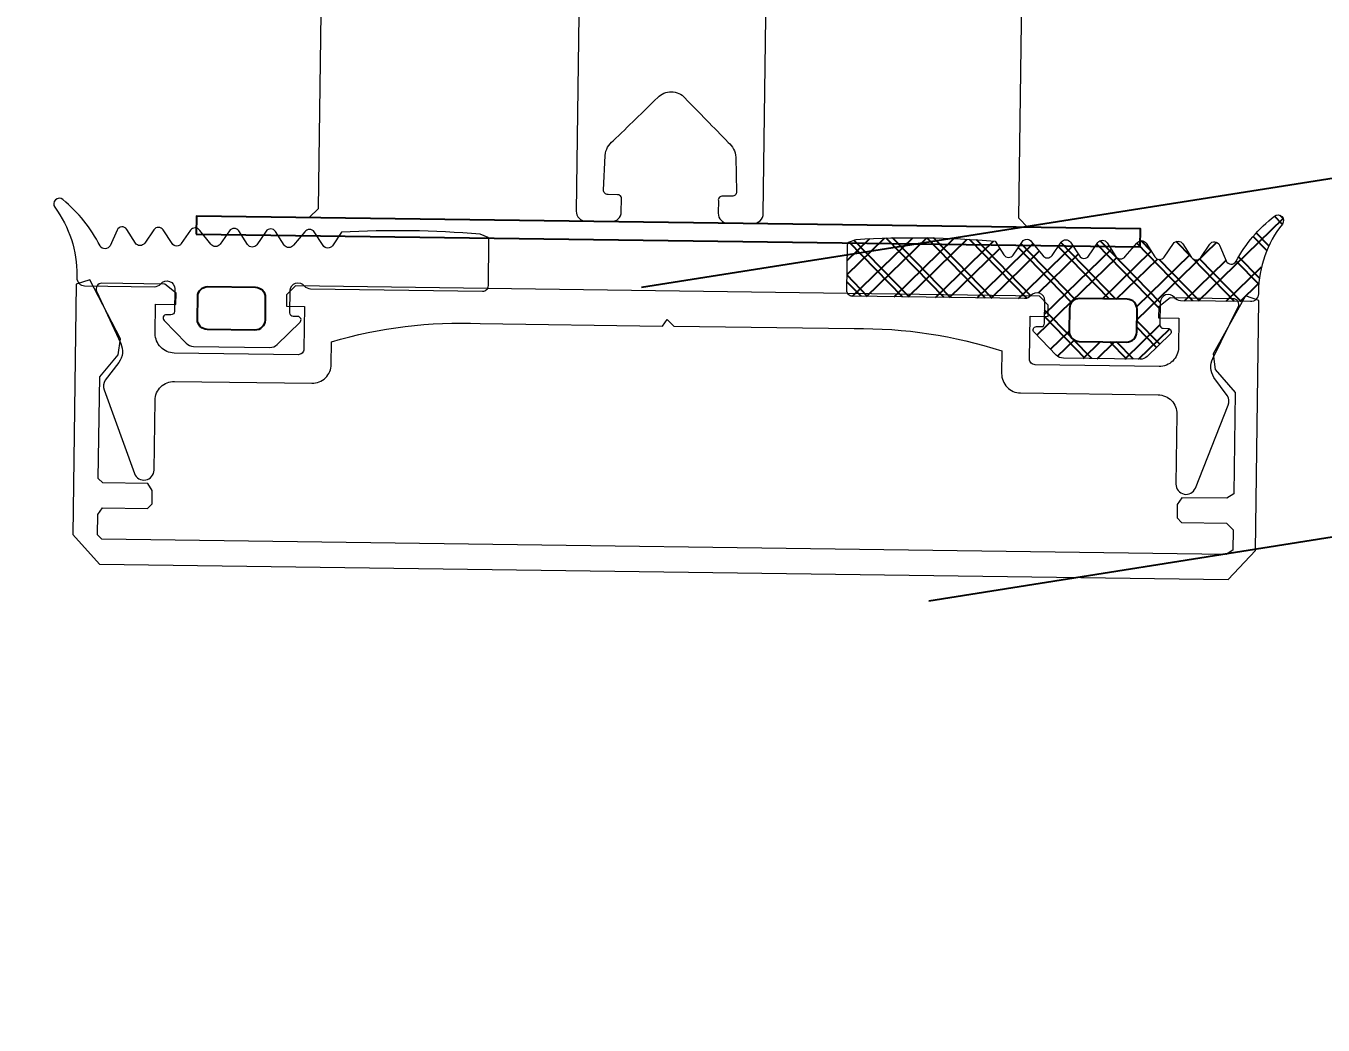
# Model space of a CAD drawing. Header units: millimetres. Extents: x -8689834 to 9419935, y 0 to 135940.
# Drawn here: x 73293.2 to 73363.4, y 105941.7 to 105995.8 of the extents above; entities that cross this region are included whole.
import ezdxf
from ezdxf import colors
from ezdxf.entities.mleader import LeaderData, LeaderLine
from ezdxf.math import Vec2, Vec3

# ---------------------------------------------------------------- set-up
doc = ezdxf.new("R2010")
doc.units = ezdxf.units.MM
doc.header["$MEASUREMENT"] = 0
doc.layers.get('0').update_dxf_attribs({"color": 250, "lineweight": 9})
doc.layers.add('АР_новое окно', color=155, linetype='Continuous')
for name, color, linetype, lineweight in [('АР_Окна', 4, 'Continuous', 0), ('АР_Отметки', 250, 'Continuous', 15), ('АР_Сущ Несущая стена', 216, 'Continuous', 30)]:
    doc.layers.add(name, color=color, linetype=linetype, lineweight=lineweight)
doc.layers.get('0').freeze()
doc.styles.add('ISOCPEUR', font='isocpeur.ttf', dxfattribs={"width": 0.7})

# ---------------------------------------------------------------- blocks, each defined once
blk = doc.blocks.new('_DotSmall')
at = {"color": 0, "linetype": 'ByBlock', "const_width": 0.5}
blk.add_lwpolyline([(-0.0625, 0, 1), (0.0625, 0, 1)], format="xyb", close=True, dxfattribs=at)
blk = doc.blocks.new('стойка витр.')
h = blk.add_hatch()
h.set_pattern_fill('ANSI37', scale=0.5, angle=-69.23283665521843)
h.set_pattern_definition([(335.7671633447816, (-69115.91679156918, 318510.7132420751), (0.6515825639889636, 1.447617495164233), []), (65.76716334478155, (-69115.91679156918, 318510.7132420751), (-1.447617495164233, 0.6515825639889636), [])])
edge = h.paths.add_edge_path()
edge.add_arc((-61.4231846681505, -46.18171078326122), 0.5487303657935584, 155.7657062155241, 200.7671633447816)
edge.add_line((-61.92355794899049, -45.95647403381008), (-61.2158101547102, -44.38418138318229))
edge.add_arc((-61.04906058835331, -44.45924160668073), 0.1828645893715156, 20.76716334478156, 155.7657062155241)
edge.add_line((-60.87807688978501, -44.39440310015198), (-60.79158864807687, -44.62247867199039))
edge.add_arc((-60.62063568932354, -44.55765182228788), 0.1828317201998032, 200.7671633447816, 290.7671633447816)
edge.add_line((-60.55580883962102, -44.72860478100483), (-59.41573388126562, -44.29627843504568))
edge.add_arc((-59.56703588945675, -43.89728440591716), 0.4267183308264255, -69.23283665521843, 72.29363907948373)
edge.add_arc((-59.30747769982554, -43.08429274379887), 0.4267017864716978, 200.7671633447816, 252.293639079486)
edge.add_line((-59.70645626049372, -43.23558888620755), (-63.00984306025202, -34.52432573194528))
edge.add_arc((-62.72490235927398, -34.41627373836673), 0.3047399585219917, 110.7671633447816, 200.7671633447816)
edge.add_line((-62.83295435277978, -34.13133303751965), (-60.55276270053582, -33.26666451912024))
edge.add_arc((-60.44481104638544, -33.55134061801073), 0.3044569814295733, 76.40287424864536, 110.7671633447816)
edge.add_line((-60.3732352333609, -33.25541671472456), (-60.07017099490622, -33.59351893464918))
edge.add_arc((-108.2133039044274, -55.86215009907028), 53.04387976268197, 16.71140087810911, 24.82292581145404)
edge.add_line((-57.40971669906867, -40.60932389061054), (-57.92081016927841, -41.32469074693654))
edge.add_arc((-57.67080742027611, -41.49902445886983), 0.304784542952794, 145.110888314415, 256.4234383751481)
edge.add_line((-57.74235391136608, -41.79529244099831), (-56.88543317024596, -41.99189640294935))
edge.add_arc((-56.95697966133594, -42.28816438507783), 0.304784542952794, -34.8891116855724, 76.4234383751481)
edge.add_line((-56.70697691233363, -42.46249809701112), (-57.17481998566655, -43.29191928954242))
edge.add_arc((-56.92481723669334, -43.46625300146843), 0.304784542952794, 145.1108883144276, 256.4234383751481)
edge.add_line((-56.99636372778332, -43.76252098359691), (-56.1394429866632, -43.95912494554796))
edge.add_arc((-56.21098947775317, -44.25539292764006), 0.3047845429175452, -34.88911168634446, 76.4234383742182)
edge.add_line((-55.96098672877997, -44.42972663955879), (-56.47208019898972, -45.14509349588479))
edge.add_arc((-56.22207744998741, -45.31942720781808), 0.304784542952794, 145.110888314415, 256.4234383752311)
edge.add_line((-56.29362394107739, -45.61569518994656), (-55.43668121195515, -45.81235713578644))
edge.add_arc((-55.50822770304512, -46.10862511790765), 0.3047845429466369, -34.88911168643649, 76.42343837776687)
edge.add_line((-55.25822495407192, -46.28295882984094), (-55.76931842428166, -46.99832568616694))
edge.add_arc((-55.51931567527936, -47.17265939811477), 0.3047845429466368, 145.1108883110316, 256.4234383751786)
edge.add_line((-55.59086216636933, -47.46892738023598), (-54.69071301640361, -47.77952769444528))
edge.add_arc((-54.76225950749358, -48.07579567657376), 0.304784542952794, -34.88911168566796, 76.42343837513553)
edge.add_line((-54.51225675849128, -48.25012938850705), (-55.0233282406989, -48.96555422872189))
edge.add_arc((-54.7733254917257, -49.13988794066245), 0.3047845429466368, 145.1108883109486, 256.4234383751578)
edge.add_line((-54.84487198281568, -49.43615592278366), (-53.98795124169555, -49.6327598847347))
edge.add_arc((-54.05949773284374, -49.92902786688501), 0.3047845429818857, -34.88911169317796, 76.42343837111807)
edge.add_line((-53.80949498384143, -50.10336157886923), (-54.32058845405118, -50.81872843519523))
edge.add_arc((-54.07058570504887, -50.99306214712851), 0.3047845429527939, 145.110888314415, 256.4234383750821)
edge.add_line((-54.14213219613885, -51.289330129257), (-53.29055360303028, -51.47184183257195))
edge.add_arc((-53.362076024001, -51.76811134383752), 0.3047803799531579, -43.67508993618791, 76.42790436632716)
edge.add_line((-53.141638296569, -51.97858292939782), (-53.80995652789716, -52.62318184232572))
edge.add_arc((-53.58948976171087, -52.83365406201483), 0.304801821276656, 136.3285933989482, 262.747126980386)
edge.add_arc((-54.63612651554286, -61.05759711530845), 7.985474883734515, 59.5860415328172, 82.74712698038475)
edge.add_arc((-50.74783774605021, -54.43386708250182), 0.3048115604497932, 253.2910110232634, 419.5860415328165)
edge.add_arc((-52.57053616183111, -60.50577614369104), 6.03477116777137, 73.29101102326332, 110.7671633447816)
edge.add_line((-54.71029190413537, -54.86308986830409), (-54.82445022999309, -54.90637969896488))
edge.add_arc((-54.97574411131791, -54.50740710097307), 0.4266954176128115, 200.7671633447816, 290.7671633447816)
edge.add_line((-55.37471671431558, -54.65870098416781), (-56.71485841512913, -51.12465313347639))
edge.add_arc((-56.31587985443184, -50.97335699107498), 0.4267017864716978, 149.2366398299847, 200.7671633447816)
edge.add_arc((-57.04912318740389, -50.53689152278093), 0.4266140358978636, -30.76336017001563, 40.01429570365114)
edge.add_arc((-57.04924751253566, -50.53686138928606), 0.4266898917694475, 40.00046259028549, 110.7671633447816)
edge.add_line((-57.20053943697712, -50.13789395169442), (-58.34061702035251, -50.57022129308461))
edge.add_arc((-58.27579017065, -50.74117425180884), 0.1828317201998032, 110.7671633447816, 200.7671633447816)
edge.add_line((-58.44674312937423, -50.80600110151136), (-58.36025488766609, -51.03407667334977))
edge.add_arc((-58.5312385862635, -51.09891517987853), 0.1828645893715156, 245.768620474039, 380.7671633447816)
edge.add_line((-58.60629032819998, -51.26566856380668), (-60.17861897521652, -50.55800074261788))
edge.add_arc((-59.95340767674497, -50.05761600615369), 0.5487303657759914, 200.7671633447816, 245.768620474038)
edge.add_line((-60.46648650063435, -50.25217996134597), (-61.93626349206897, -46.37627473846078))
edge = h.paths.add_edge_path(flags=16)
edge.add_arc((-59.3589242202288, -49.0410722918532), 0.5414973949664272, 200.7671633447816, 290.7671633447816)
edge.add_line((-60.77816753828665, -46.82561758724478), (-59.8652400081919, -49.23307164497237))
edge.add_arc((-60.27185175029445, -46.63361823412561), 0.5414973949664272, 110.7671633447816, 200.7671633447816)
edge.add_line((-59.31039323387085, -45.68990118378861), (-60.46385110344272, -46.12730244614795))
edge.add_arc((-59.11839388072258, -46.19621697176626), 0.5414973949664272, 20.76716334478156, 110.7671633447816)
edge.add_line((-57.69915056266473, -48.4116716763674), (-58.61207809275948, -46.00421761863981))
edge.add_arc((-58.20546635065693, -48.60367102949385), 0.5414973949664272, -69.23283665521843, 20.76716334478156)
edge.add_line((-59.16692486710963, -49.54738807983085), (-58.01346699753776, -49.10998681747151))
at = {"lineweight": 0, "ltscale": 100, "transparency": 33554687}
for points in [[(-69.8438361948356, -5.633594956780144), (-69.21493715024553, -5.916666730459838), (-30.90838462579995, 8.609511357899464), (-30.62531285212026, 9.238410402496811), (-31.1873041553481, 10.72042096611403)], [(-56.0608929025766, -41.98018508909445), (-55.7778211288678, -41.3512860444971), (-17.47126860445132, -26.8251079561378), (-16.84236955983215, -27.10817972981749), (-16.28037825660431, -28.59019029343472)]]:
    blk.add_lwpolyline(points, dxfattribs=at)
at = {"color": 7, "lineweight": 0, "ltscale": 100, "transparency": 33554687}
for points in [[(-74.06369480097783, 3.308391450875206, 0.5779496213016146), (-74.28822709678207, 3.786457927264564), (-75.21591578132939, 3.825837128097191, -0.615333828900983), (-75.41972296024323, 4.330405631961185, 0.1014034095220688), (-73.83454927545972, 7.11715754520992, 0.8870851218243345), (-74.38353605600423, 7.372048574252403, -0.1649969122064492), (-77.37516639285604, 4.905523520799761), (-77.48916274512885, 4.862295111939602, 0.4143043114941015), (-77.73690205768798, 4.311953389369592), (-76.39677740688785, 0.7779505007420084, 0.2286961432583318), (-76.12757003956358, 0.5227576163306367, -0.3190489133936659), (-75.8308042481076, 0.1276532846095506, -0.3190018552396916), (-76.10608007785049, -0.2827473570214352), (-77.2460725926212, -0.7150424396677408, -0.4143996870833266), (-77.48192731157178, -0.6088826129343943), (-77.5683841292921, -0.380889908366953, 0.6683385997492722), (-77.90615079682902, -0.370689789611788), (-78.61388821495348, -1.942959389103635, 0.1988829373258806), (-78.62659800215624, -2.362689632165711), (-77.15678812476108, -6.238681577618991, 0.1988829373551211), (-76.86896414318471, -6.544446800158767), (-75.29665854779887, -7.25210424636316, 0.6683385997492723), (-75.05058378231479, -7.020506375207333), (-75.13704060006421, -6.792513670639892, -0.4143996870833266), (-75.03088077326538, -6.556658951718418), (-73.89088825849467, -6.124363869072113, -0.7102015621310012), (-73.37286607688293, -6.741579856578028, 0.2286961432583318), (-73.40517316877958, -7.111109647914418), (-70.10181337440736, -15.82230158713355, 0.414362099440266), (-69.70872084749863, -15.99923473002855), (-67.42870682594366, -15.13463357074215, 0.1511707915363169), (-67.28675684856717, -15.02397433044825), (-67.28408048482379, -14.56993261339812, 0.03540799054371244), (-69.94453478069045, -7.554127657436766), (-70.80145552181057, -7.357523695485725, -0.527867958552825), (-70.9799117797229, -6.88692200143123), (-70.46881830951315, -6.171555145097955, 0.5278679585528249), (-70.64727456742548, -5.700953451043461), (-71.54744570542243, -5.39029515288712, -0.527867958552825), (-71.72590196330566, -4.91969345882535), (-71.21480849309592, -4.20432660249935, 0.5278679585528249), (-71.39326475097914, -3.733724908495788), (-72.25018549209926, -3.537120946544746, -0.527867958552825), (-72.4286417500116, -3.066519252482976), (-71.91757026780397, -2.351094412268139, 0.5278679585717272), (-72.0960265256872, -1.880492718206369), (-72.95294726680731, -1.683888756255328, -0.5278679585717273), (-73.13140352474875, -1.213287062200834), (-72.66353846338461, -0.3839238536165794, 0.5278679585528249), (-72.84199472126784, 0.08667784044519067), (-73.69893745039008, 0.2833397862850688, -0.5278679585717273), (-73.8773937083024, 0.753941480339563), (-73.36630023809266, 1.469308336665563, 0.5278679585717272), (-73.5447564960632, 1.939910030763713), (-74.40167723721243, 2.136513992714754, -0.5278679585528251), (-74.58013349509565, 2.607115686776524)], [(-53.29055360303028, -51.47184183257923, -0.5779496213016146), (-53.141638296569, -51.97858292939782), (-53.80995652789716, -52.62318184232572, 0.615333828900983), (-53.62795459362678, -53.13601908472629, -0.1014034095220688), (-50.59355139863328, -54.17098724229436, -0.8870851218243345), (-50.83548992767464, -54.72580403192842, 0.1649969122064492), (-54.71037595931557, -54.86312174275372), (-54.82437231158838, -54.90635015161388, -0.4143043114941015), (-55.37473404189222, -54.65865529014263), (-56.71485869266326, -51.12465240150777, -0.2286961432583318), (-56.6825516007957, -50.75512261017138, 0.3190489133936659), (-56.72238630641368, -50.26258777469775, 0.3190018552396916), (-57.20057019143132, -50.1379056140504), (-58.34056270623114, -50.57020069668943, 0.4143996870833266), (-58.44672253300087, -50.80605541561818), (-58.36026571528055, -51.03404812018562, -0.6683385997492722), (-58.60634048073553, -51.26564599134144), (-60.17864607612137, -50.55798854513705, -0.1988829373258806), (-60.46647005763953, -50.25222332264093), (-61.93627993503469, -46.37623137718037, -0.1988829373551211), (-61.92357014780282, -45.95650113405281), (-61.21583272970747, -44.38423153456097, -0.6683385997492723), (-60.87806606217055, -44.39443165331613), (-60.79160924445023, -44.62242435788357, 0.4143996870833266), (-60.55575452549965, -44.72858418460964), (-59.41576201069984, -44.29628910197061, 0.7102015621310012), (-59.43724861560622, -43.49078250258754, -0.2286961432583318), (-59.70645598293049, -43.23558961817616), (-63.00981577733182, -34.52439767894975, -0.414362099440266), (-62.83288180333329, -34.13130552614166), (-60.55286778177833, -33.26670436685527, -0.1511707915363169), (-60.3732352333609, -33.25541671472456), (-60.07017099493532, -33.59351893464918, -0.03540799054371244), (-57.40971669906867, -40.60932389061054), (-57.92081016927841, -41.32469074693654, 0.527867958552825), (-57.74235391136608, -41.79529244099831), (-56.88543317024596, -41.99189640294935, -0.5278679585528249), (-56.70697691233363, -42.46249809701112), (-57.17481998566655, -43.29191928953514, 0.527867958552825), (-56.99636372778332, -43.76252098359691), (-56.1394429866632, -43.95912494554796, -0.5278679585528249), (-55.96098672877997, -44.42972663955879), (-56.47208019898972, -45.14509349588479, 0.527867958552825), (-56.29362394107739, -45.61569518994656), (-55.43668121195515, -45.81235713578644, -0.5278679585717272), (-55.25822495407192, -46.28295882984094), (-55.76931842428166, -46.99832568616694, 0.5278679585717273), (-55.59086216636933, -47.46892738023598), (-54.69071301640361, -47.77952769444528, -0.5278679585528249), (-54.51225675849128, -48.25012938850705), (-55.02332824072801, -48.96555422872189, 0.5278679585717273), (-54.84487198281568, -49.43615592278366), (-53.98795124169555, -49.6327598847347, -0.5278679585717272), (-53.80949498384143, -50.10336157886923), (-54.32058845405118, -50.81872843519523, 0.5278679585528251), (-54.14213219613885, -51.289330129257)]]:
    blk.add_lwpolyline(points, format="xyb", close=True, dxfattribs=at)
at = {"lineweight": 0, "ltscale": 100, "transparency": 33554687}
blk.add_lwpolyline([(-68.58632373265573, -58.46540642052423), (-90.15068845250062, -1.598661102303595), (-90.00917455367744, -1.284153596119722), (-88.98317839115043, -0.8950869223335758), (-88.55468153662514, -0.9934413902010419), (-87.69009137133253, -3.273426419786119), (-87.37564184903749, -3.414962306625966), (-86.69163474338711, -3.155580859434849), (-86.43607351230457, -2.797891934278596), (-87.30066367759719, -0.5179069046935183), (-87.1591497787449, -0.2033993985096458), (-82.02911098225741, 1.741955958394101), (-80.54324021661887, 1.262233232868311), (-79.70200834979187, 1.450846736610401), (-77.34320693471818, 4.170836259007046), (-77.83057009245385, 4.768357554989052), (-90.48468705118285, -0.0301937209587777), (-91.4479567084054, -1.960141251613095), (-69.79711318280897, -59.05493725829001), (-67.79633972485317, -59.86096016635565), (-55.14222276612418, -55.06240889040782), (-55.17360051473952, -54.29197395897063), (-58.74284135404741, -53.81994964957266), (-59.49761640312499, -54.23655585793313), (-60.24856024209294, -55.69488708899735), (-65.37859903858043, -57.64024244590109), (-65.73629895772319, -57.38465222291416), (-66.6008891230158, -55.10466719327087), (-67.02936398953898, -55.00637070929224), (-67.71337109521846, -55.26575215648336), (-67.85490698204376, -55.58020167878567), (-66.99031681675115, -57.86018670842168), (-67.20262765098596, -58.33192996972502), (-68.22862381348386, -58.72099664351117)], close=True, dxfattribs=at)
blk.add_lwpolyline([(-73.55412178576807, -6.30930235532287), (-74.18304982228437, -6.026241575636959), (-74.75303158370662, -6.242383619959583), (-74.40718232482322, -7.154412422125461), (-76.57319999407628, -7.975785172551696, -0.414362099391309), (-76.9662925209559, -7.798852029714908), (-79.34394296052051, -1.52882071842032, -0.4143260923197838), (-78.74236241533072, -0.1922330582674476), (-77.26035185172805, 0.3697582449676702), (-76.87127418394084, -0.6562669095073943), (-76.3012924225186, -0.4401248651847709), (-76.06142006575828, 0.3027815256646136), (-77.27188147796551, 3.494853341355338, 0.5512236456822476), (-77.7769173583074, 3.597680757055059), (-79.92338595120236, 1.349376512123854, -0.2673491356416615), (-80.91622193696094, 1.059369939495809), (-82.0875922003761, 1.397509788286698, 0.2496293600316565), (-82.58705019962508, 1.269536347390385), (-86.19986947378493, -1.925987660470128, 0.8270430078467679), (-85.63532520958688, -2.84412238272489), (-82.10129332900397, -1.503986737930973, -0.4143260923197836), (-80.76472567670862, -2.105611734441482), (-78.12768279598095, -9.059679143334506, 0.4143260923033303), (-76.7911151413573, -9.661304145942267), (-75.65109363460215, -9.228998069294903, -0.08279896819570452), (-71.78454054114991, -16.33338165576424), (-68.2828855071275, -25.56749207813118), (-67.85441064060433, -25.66578856210981), (-68.06674346281216, -26.13747383952432), (-64.60831683766446, -35.257587909633, -0.08279896819570452), (-62.79196445917478, -43.13942544953898), (-63.93198596592993, -43.57173152618634, 0.4143260923033303), (-64.53356650879141, -44.90831919242919), (-61.89652362803463, -51.86238660132221, -0.4143260923197836), (-62.49810417322442, -53.19897426147509), (-66.03213605380733, -54.539109906269, 0.8270430078467679), (-65.84594417811604, -55.60071914693981), (-61.02268547978019, -55.59720897083025, 0.2496293600316565), (-60.5639567229955, -55.36182965500484), (-59.91132736596046, -54.3320132763838, -0.2673491356416615), (-58.97583718542592, -53.89078178507043), (-55.8782996214868, -54.15051325823879, 0.5512236456822476), (-55.5684323037276, -53.73866745794658), (-56.77889371593483, -50.54659564225585), (-57.45105016132584, -50.14953851031169), (-58.02103192274808, -50.36568055463431), (-57.63195425496087, -51.39170570910937), (-59.11396481856355, -51.95369701235177, -0.4143260923197838), (-60.45053247085889, -51.35207201584126), (-62.82818291042349, -45.08204070453939, -0.414362099391309), (-62.65124893639586, -44.68894855178223), (-60.48523126714281, -43.867575801356), (-60.13938200823031, -44.77960460352188), (-59.56940024680807, -44.56346255919925), (-59.28629948117305, -43.93455252060812)], format="xyb", close=True, dxfattribs=at)
at = {"color": 7, "lineweight": 0, "ltscale": 100, "transparency": 33554687}
blk.add_lwpolyline([(-72.00534459005576, 0.06645459306309931), (-72.91737339223619, -0.2793946658493951)], dxfattribs=at)
blk.add_lwpolyline([(-72.91737339223619, -0.2793946658493951), (-54.81141330953687, -48.02608389785019), (-53.89938450735644, -47.68023463893769), (-72.00534459005576, 0.06645459306309931)], close=True)
at = {"color": 7}
for points in [[(-75.33468511578394, -1.905527627641277), (-74.42175758568919, -4.312981685368868, -0.414213562373095), (-74.73607402053312, -5.011296826465696), (-75.88953189010499, -5.44869808882504, -0.414213562373095), (-76.58784703121637, -5.134381653973833), (-77.50077456128201, -2.726927596246242, -0.414213562373095), (-77.18645812643808, -2.028612455142138), (-76.03300025686622, -1.591211192782794, -0.414213562373095)], [(-57.69915056266473, -48.4116716763674), (-58.61207809275948, -46.00421761863981, 0.414213562373095), (-59.31039323387085, -45.68990118378861), (-60.46385110341362, -46.12730244614795, 0.414213562373095), (-60.77816753828665, -46.82561758724478), (-59.8652400081919, -49.23307164497237, 0.414213562373095), (-59.16692486710963, -49.54738807983085), (-58.01346699753776, -49.10998681747151, 0.414213562373095)]]:
    blk.add_lwpolyline(points, format="xyb", close=True, dxfattribs=at)
at = {"lineweight": 0, "ltscale": 100, "transparency": 33554687}
blk.add_lwpolyline([(-33.2204523376422, -7.186144611914642), (-64.21182667926769, -18.93829823563283, 0.4143255057077639), (-64.53033920991584, -19.64587643784762), (-64.05480472955969, -20.89989428329136, 0.410627156480438), (-63.35370618529851, -21.2207818566676), (-62.72021259606117, -20.98055557451153, 0.4925517741577297), (-62.57218080674647, -20.68314875576471), (-62.75156135272118, -20.21010964907327, -0.4411110715409258), (-62.61002546586678, -19.89566012677096), (-60.83807044223067, -19.28752400128724, -0.2080566110632873), (-59.94503853938659, -19.40384657128016, -1.575399656426527e-05), (-56.87977393603069, -20.78551547546522, -0.4398191101055806), (-56.36006749374792, -22.15601788895583, -1.575399656426528e-05), (-57.73845635901671, -25.2227588602982, -0.2080566110632873), (-58.32981322327396, -25.9019745689875), (-60.05946139091975, -26.62167684709857, -0.4411110715409258), (-60.37391091321479, -26.48014096025872), (-60.5532914591895, -26.00710185356729, 0.4925517741577297), (-60.86130306290579, -25.88263065828505), (-61.49479665214312, -26.12285694043385, 0.410627156480438), (-61.80683951149695, -26.82793655114801), (-61.3313050311408, -28.08195439658448, 0.4143255057077639), (-60.62370682114852, -28.40042247599195), (-29.6323624739598, -16.64818975485105, 0.5239329190821609)], format="xyb", dxfattribs=at)
blk = doc.blocks.new('A$Cec9b444d')
at = {"layer": 'АР_новое окно'}
h = blk.add_hatch(dxfattribs=at)
h.set_pattern_fill('ANSI37', color=256, scale=0.4999999999999999, angle=-0.7812922231954131)
h.set_pattern_definition([(44.21870777680459, (-323957.5317332215, 46165.87806412033), (-1.107121143989271, 1.13773416162647), []), (134.2187077768045, (-323957.5317332215, 46165.87806412033), (-1.13773416162647, -1.107121143989271), [])])
edge = h.paths.add_edge_path()
edge.add_arc((-2302.560094415202, -6608.146127243555), 0.5487303657935582, 224.2172506475472, 269.2187077768046)
edge.add_line((-2302.953369836712, -6608.528801329864), (-2304.155823437894, -6607.293035795264))
edge.add_arc((-2304.024764269686, -6607.165509525586), 0.1828645893715156, 89.21870777680459, 224.2172506475472)
edge.add_line((-2304.022270783186, -6606.982661939795), (-2303.778369943323, -6606.985988007491))
edge.add_arc((-2303.775876905139, -6606.803173294431), 0.1828317201998032, 269.2187077768046, 359.2187077768046)
edge.add_line((-2303.593062192142, -6606.805666332632), (-2303.57643627092, -6605.586486051119))
edge.add_arc((-2304.00311492846, -6605.580667448392), 0.4267183308264254, -0.7812922231954131, 140.7451835115067)
edge.add_arc((-2304.663951795964, -6605.040648438476), 0.4267017864716977, 269.2187077768046, 320.745183511509)
edge.add_line((-2304.669770173058, -6605.467310554308), (-2313.985473659844, -6605.340272613624))
edge.add_arc((-2313.98131831759, -6605.035560996655), 0.3047399585219916, 179.2187077768045, 269.2187077768046)
edge.add_line((-2314.286029934433, -6605.031405654381), (-2314.252777483416, -6602.593000459949))
edge.add_arc((-2313.948348828192, -6602.597151943476), 0.3044569814295732, 144.8544186806683, 179.2187077768045)
edge.add_line((-2314.197300871236, -6602.421889472353), (-2313.771517689083, -6602.264188091353))
edge.add_arc((-2310.741694677546, -6655.221466654324), 53.04387976268196, 85.16294531013213, 93.27447024347705)
edge.add_line((-2306.268913585378, -6602.366500855645), (-2305.791264140287, -6603.10461824606))
edge.add_arc((-2305.537292086035, -6602.936119541862), 0.3047845429527939, 213.562432746438, 324.8749828071712)
edge.add_line((-2305.288009243191, -6603.111481116453), (-2304.790409797156, -6602.386663162953))
edge.add_arc((-2304.541126954199, -6602.562024737569), 0.3047845429527939, 33.56243274645063, 144.8749828071711)
edge.add_line((-2304.28715490006, -6602.393526033347), (-2303.687537336411, -6603.133306698942))
edge.add_arc((-2303.433565282164, -6602.964807994774), 0.3047845429527939, 213.5624327464506, 324.8749828071712)
edge.add_line((-2303.184282439207, -6603.140169569388), (-2302.686682993171, -6602.415351615889))
edge.add_arc((-2302.437400150329, -6602.590713190479), 0.3047845429175451, 33.56243274567856, 144.8749828062412)
edge.add_line((-2302.183428096195, -6602.422214486286), (-2301.705778651105, -6603.1603318767))
edge.add_arc((-2301.451806596848, -6602.991833172489), 0.3047845429527939, 213.562432746438, 324.8749828072541)
edge.add_line((-2301.202523754008, -6603.167194747096), (-2300.704862300822, -6602.442377639175))
edge.add_arc((-2300.455579457866, -6602.617739213787), 0.3047845429466368, 33.56243274558654, 144.8749828097899)
edge.add_line((-2300.201607403733, -6602.449240509595), (-2299.723957958643, -6603.187357900009))
edge.add_arc((-2299.469985904386, -6603.018859195799), 0.3047845429466367, 213.5624327430545, 324.8749828072017)
edge.add_line((-2299.220703061543, -6603.19422077039), (-2298.601197504106, -6602.47106524652))
edge.add_arc((-2298.351914661152, -6602.646426821148), 0.3047845429527939, 33.56243274635507, 144.8749828071585)
edge.add_line((-2298.097942607013, -6602.477928116927), (-2297.620231154772, -6603.21604635292))
edge.add_arc((-2297.366259100521, -6603.047547648738), 0.3047845429466367, 213.5624327429715, 324.8749828071809)
edge.add_line((-2297.116976257678, -6603.222909223327), (-2296.619376811643, -6602.498091269827))
edge.add_arc((-2296.370093968701, -6602.673452844515), 0.3047845429818856, 33.56243273884507, 144.8749828031411)
edge.add_line((-2296.116121914448, -6602.504954140319), (-2295.638472469357, -6603.243071530733))
edge.add_arc((-2295.384500415218, -6603.07457282651), 0.3047845429527938, 213.562432746438, 324.8749828071052)
edge.add_line((-2295.13521757226, -6603.249934401125), (-2294.65268754528, -6602.524909301488))
edge.add_arc((-2294.40339443937, -6602.70024904994), 0.3047803799531578, 24.77645449583511, 144.8794487983501)
edge.add_line((-2294.126669162188, -6602.572521993399), (-2293.772588258052, -6603.430883065573))
edge.add_arc((-2293.495851725516, -6603.303129232768), 0.3048018212766559, 204.7801378309712, 331.1986714124092)
edge.add_arc((-2286.231119482589, -6607.297168951878), 7.985474883734513, 128.0375859648402, 151.1986714124077)
edge.add_arc((-2290.963777375732, -6601.247826973669), 0.3048115604497931, 321.7425554552865, 488.0375859648395)
edge.add_arc((-2285.985705722934, -6605.173271124627), 6.034771167771368, 141.7425554552863, 179.2187077768045)
edge.add_line((-2292.019915834613, -6605.090982800652), (-2292.021580626345, -6605.21306212432))
edge.add_arc((-2292.44823636564, -6605.207243834145), 0.4266954176128114, 269.2187077768046, 359.2187077768046)
edge.add_line((-2292.454054655991, -6605.633899578889), (-2296.233316205293, -6605.582361914022))
edge.add_arc((-2296.227497828192, -6605.155699798161), 0.4267017864716977, 217.6881842620077, 269.2187077768046)
edge.add_arc((-2296.902768985143, -6605.677386250821), 0.4266140358978635, 37.6881842620074, 108.4658401356742)
edge.add_arc((-2296.902842675677, -6605.677490818861), 0.4266898917694474, 108.4520070223085, 179.2187077768045)
edge.add_line((-2297.329492896578, -6605.67167260391), (-2297.34611885612, -6606.890855692568))
edge.add_arc((-2297.163304143124, -6606.89334873077), 0.1828317201998032, 179.2187077768045, 269.2187077768046)
edge.add_line((-2297.165797181302, -6607.076163443801), (-2296.92189634144, -6607.079489511498))
edge.add_arc((-2296.924389827831, -6607.262337097341), 0.1828645893715156, 314.2201649060621, 449.2187077768046)
edge.add_line((-2296.796856892319, -6607.393389778926), (-2298.032561264357, -6608.595906233787))
edge.add_arc((-2298.415255353425, -6608.202650276935), 0.5487303657759912, 269.2187077768046, 314.220164906061)
edge.add_line((-2298.422737675671, -6608.751329625018), (-2302.567576737457, -6608.694806591682))
edge = h.paths.add_edge_path(flags=16)
edge.add_arc((-2299.142403449471, -6607.276352619779), 0.541497394966427, 269.2187077768046, 359.2187077768046)
edge.add_line((-2301.724284983331, -6607.782691329515), (-2299.149787144976, -6607.817799671468))
edge.add_arc((-2301.716901287818, -6607.241244277782), 0.541497394966427, 179.2187077768045, 269.2187077768046)
edge.add_line((-2302.241527252804, -6606.000368801906), (-2302.258348339503, -6607.233860582263))
edge.add_arc((-2301.700080201118, -6606.007752497426), 0.541497394966427, 89.21870777680459, 179.2187077768045)
edge.add_line((-2299.118198667259, -6605.501413787691), (-2301.692696505614, -6605.466305445738))
edge.add_arc((-2299.125582362773, -6606.042860839421), 0.541497394966427, -0.7812922231954131, 89.21870777680459)
edge.add_line((-2298.600956397793, -6607.283736315325), (-2298.584135311094, -6606.050244534968))
at = {"layer": 'АР_новое окно', "ltscale": 100}
for p, q in [((-328.8995180718119, -6289.171256207514), (-2325.387746698151, -6604.874745374859)), ((-330.5618347984162, -6308.463440852168), (-2309.855994033881, -6621.829355485085))]:
    blk.add_line(p, q, dxfattribs=at)
at = {"layer": 'АР_новое окно', "lineweight": 0, "ltscale": 100, "transparency": 33554687}
for points in [[(-2343.366996116437, -6601.085401872909), (-2342.872721952479, -6600.604427145783), (-2342.314090504769, -6559.639933409521), (-2342.795065231823, -6559.145659245505), (-2344.379906687122, -6559.12404681492)], [(-2304.498458863985, -6601.615450831279), (-2304.97943359115, -6601.121176667225), (-2304.420802143445, -6560.156682930992), (-2303.926527979368, -6559.675708203861), (-2302.341686524066, -6559.697320634432)], [(-2349.462549714836, -6601.002277009855), (-2349.475849997324, -6601.977587908177)]]:
    blk.add_lwpolyline(points, dxfattribs=at)
blk.add_lwpolyline([(-2328.471630495179, -6567.591958654999), (-2328.923625438255, -6600.733686113746, 0.4143255057077639), (-2328.382487617001, -6601.289821891049), (-2327.041458399097, -6601.308109462188, 0.410627156480438), (-2326.485493477538, -6600.773870742551), (-2326.476255124926, -6600.09642152151, 0.4925517741577297), (-2326.698505079015, -6599.849502133105), (-2327.204366511281, -6599.842603717445, -0.4411110715409258), (-2327.444853874747, -6599.595466635426), (-2327.359667970673, -6597.723997288997, -0.2080566110632873), (-2326.923475637057, -6596.936105692479, -1.575399656426527e-05), (-2324.512540550477, -6594.592551114974, -0.4398191101055806), (-2323.046944357836, -6594.612537401846, -1.575399656426528e-05), (-2320.700811880962, -6597.0209639525, -0.2080566110632873), (-2320.286266659591, -6597.820457028985), (-2320.252145273937, -6599.693553365015, -0.4411110715409258), (-2320.499282355973, -6599.934040728564), (-2321.005143788239, -6599.927142312903, 0.4925517741577297), (-2321.234044306363, -6600.167909377241), (-2321.243282658973, -6600.845358598282, 0.410627156480438), (-2320.702092563531, -6601.39455918464), (-2319.361063345625, -6601.412846755765, 0.4143255057077639), (-2318.804961564051, -6600.871673998712), (-2318.353051206573, -6567.729945386483, 0.5239329190821609)], format="xyb", dxfattribs=at)
for points in [[(-2353.233906039833, -6601.726039160279, 0.5779496213016146), (-2353.761027159274, -6601.759290223576), (-2354.138382923573, -6602.60767671807, -0.615333828900983), (-2354.682541685778, -6602.611917323695, 0.1014034095220688), (-2356.692304726808, -6600.11399531609, 0.8870851218243345), (-2357.131016962737, -6600.530993512673, -0.1649969122064492), (-2355.935673848016, -6604.2194556244), (-2355.937336277571, -6604.341361735803, 0.4143043114941015), (-2355.516451100182, -6604.773919762046), (-2351.737237632662, -6604.825456771227, 0.2286961432583318), (-2351.401004248289, -6604.66879431204, -0.3190489133936659), (-2350.92451633063, -6604.537887351718, -0.3190018552396916), (-2350.643905202895, -6604.944658619197), (-2350.660529921867, -6606.163750736672, -0.4143996870833266), (-2350.845896547899, -6606.344129702216), (-2351.089708770596, -6606.340804843008, 0.6683385997492722), (-2351.223253605119, -6606.65121769923), (-2350.020817632901, -6607.886965116493, 0.1988829373258806), (-2349.635091629211, -6608.052948446111), (-2345.490159827478, -6608.109472744153, 0.1988829373551211), (-2345.100051084993, -6607.954069447283), (-2343.864364829341, -6606.751570622311, 0.6683385997492723), (-2343.98939539747, -6606.437631581846), (-2344.233207620287, -6606.434306722643, -0.4143996870833266), (-2344.413586585827, -6606.248940096524), (-2344.396961866852, -6605.029847979035, -0.7102015621310012), (-2343.632621473008, -6604.77472777563, 0.2286961432583318), (-2343.300785129093, -6604.940500679631), (-2333.985157798634, -6605.067537581803, 0.414362099440266), (-2333.676212842506, -6604.76690477287), (-2333.642962981812, -6602.32868953425, 0.1511707915363169), (-2333.693751429666, -6602.156017020195), (-2334.115075940768, -6601.986763659567, 0.03540799054371244), (-2341.617680044593, -6601.88445089528), (-2342.115279490628, -6602.60926884878, -0.527867958552825), (-2342.618534387724, -6602.602405978385), (-2343.096183832815, -6601.864288587972, 0.5278679585528249), (-2343.599438729911, -6601.857425717578), (-2344.219006294502, -6602.580580395882, -0.527867958552825), (-2344.722261191591, -6602.573717525461), (-2345.199910636686, -6601.83560013506, 0.5278679585528249), (-2345.703165533776, -6601.828737264639), (-2346.200764979811, -6602.553555218137, -0.527867958552825), (-2346.704019876908, -6602.546692347744), (-2347.181731329149, -6601.808574111751, 0.5278679585717272), (-2347.684986226238, -6601.80171124133), (-2348.182585672273, -6602.52652919483, -0.5278679585717273), (-2348.685840569375, -6602.519666324463), (-2349.285396125872, -6601.779886504434, 0.5278679585528249), (-2349.788651022962, -6601.773023634011), (-2350.286312476144, -6602.497840741918, -0.5278679585717273), (-2350.789567373241, -6602.490977871525), (-2351.267216818334, -6601.752860481124, 0.5278679585717272), (-2351.770471715439, -6601.745997610774), (-2352.268071161594, -6602.470815564278, -0.5278679585528251), (-2352.771326058571, -6602.46395269388)], [(-2294.652687545167, -6602.524909301512, -0.5779496213016146), (-2294.126669162188, -6602.572521993399), (-2293.772588258052, -6603.430883065573, 0.615333828900983), (-2293.228747485712, -6603.449960684865, -0.1014034095220688), (-2291.151616311807, -6601.007771518677, -0.8870851218243345), (-2290.724438284035, -6601.436577832163, 0.1649969122064492), (-2292.019917060342, -6605.091072688095), (-2292.021579490011, -6605.212978799475, -0.4143043114941015), (-2292.454103520555, -6605.63389891252), (-2296.233316988069, -6605.58236190331, -0.2286961432583318), (-2296.565153331989, -6605.416588999336, 0.3190489133936659), (-2297.037894376732, -6605.272737435004, 0.3190018552396916), (-2297.329493345079, -6605.671705492287), (-2297.34611806406, -6606.890797609805, 0.4143996870833266), (-2297.165739098511, -6607.076164235882), (-2296.921926875704, -6607.079489095127, -0.6683385997492722), (-2296.796896307568, -6607.393428135565), (-2298.03258256322, -6608.595926960536, -0.1988829373258806), (-2298.422691305692, -6608.751330257349), (-2302.567623107315, -6608.694805959345, -0.1988829373551211), (-2302.953349111106, -6608.528822629647), (-2304.155785083331, -6607.293075212411, -0.6683385997492723), (-2304.022240248922, -6606.982662356167), (-2303.778428026114, -6606.985987215411, 0.4143996870833266), (-2303.593061400082, -6606.805608249867), (-2303.576436681102, -6605.586516132352, 0.7102015621310012), (-2304.333536006017, -6605.310648105779, -0.2286961432583318), (-2304.66976939039, -6605.467310564967), (-2313.985396720741, -6605.340273662849, -0.414362099440266), (-2314.286028876412, -6605.031328071027), (-2314.252779015829, -6602.59311283237, -0.1511707915363169), (-2314.197300871236, -6602.421889472353), (-2313.771517689202, -6602.264188091358, -0.03540799054371244), (-2306.268913585378, -6602.366500855645), (-2305.791264140288, -6603.10461824606, 0.527867958552825), (-2305.288009243191, -6603.111481116453), (-2304.790409797157, -6602.386663162953, -0.5278679585528249), (-2304.28715490006, -6602.393526033347), (-2303.687537336297, -6603.133306698965, 0.527867958552825), (-2303.184282439207, -6603.140169569388), (-2302.686682993172, -6602.415351615889, -0.5278679585528249), (-2302.183428096195, -6602.422214486286), (-2301.705778651101, -6603.160331876686, 0.527867958552825), (-2301.202523754008, -6603.167194747096), (-2300.704862300709, -6602.442377639197, -0.5278679585717272), (-2300.201607403733, -6602.449240509595), (-2299.723957958639, -6603.187357899996, 0.5278679585717273), (-2299.220703061543, -6603.19422077039), (-2298.601197504105, -6602.471065246519, -0.5278679585528249), (-2298.097942607013, -6602.477928116927), (-2297.620231154775, -6603.216046352934, 0.5278679585717273), (-2297.116976257678, -6603.222909223327), (-2296.619376811644, -6602.498091269828, -0.5278679585717272), (-2296.116121914448, -6602.504954140319), (-2295.638472469357, -6603.243071530732, 0.5278679585528251), (-2295.13521757226, -6603.249934401125)], [(-2344.101258963936, -6604.784544709504), (-2344.595533550736, -6605.265550440179), (-2344.603845698856, -6605.875080997122), (-2343.628534800587, -6605.888381279645), (-2343.660122231608, -6608.204690406871, -0.414362099391309), (-2343.969067187733, -6608.50532321579), (-2350.674151343047, -6608.413886204695, -0.4143260923197838), (-2351.696367968469, -6607.363439206253), (-2351.674755537858, -6605.778597750973), (-2350.577538528177, -6605.793560463082), (-2350.569226380054, -6605.184029906125), (-2351.172106795781, -6604.688062308905), (-2354.585663936346, -6604.641511742952, 0.5512236456822476), (-2354.866798061769, -6605.073482021288), (-2353.564005978752, -6607.895703165434, -0.2673491356416615), (-2353.658925455901, -6608.925663067395), (-2354.403661983858, -6609.890968384469, 0.2496293600316565), (-2354.468077863483, -6610.402521010338), (-2352.822842729268, -6614.936508013604, 0.8270430078467679), (-2351.761528628282, -6614.748641110097), (-2351.709991196205, -6610.969396638996, -0.4143260923197836), (-2350.659510202005, -6609.947214949525), (-2343.222927371112, -6610.048627383904, 0.4143260923033303), (-2342.172446370275, -6609.026445694547), (-2342.155821228558, -6607.807322573428, -0.08279896819570452), (-2334.127843930622, -6606.820367927832), (-2324.253014857554, -6606.955030645645), (-2324.004214923114, -6606.592606167114), (-2323.643484300641, -6606.963342793699), (-2313.890561338984, -6607.096343081925, -0.08279896819570452), (-2305.892482492353, -6608.301844525718), (-2305.909107634066, -6609.520967646822, 0.4143260923033303), (-2304.886891002117, -6610.57141464534), (-2297.450308171336, -6610.67282707968, -0.4143260923197836), (-2296.428091545914, -6611.723274078126), (-2296.479628977991, -6615.502518549229, 0.8270430078467679), (-2295.423832458919, -6615.719256420313), (-2293.655572459721, -6611.231819137434, 0.2496293600316565), (-2293.706014926878, -6610.718700192041), (-2294.424151735557, -6609.733445719628, -0.2673491356416615), (-2294.490950080266, -6608.701280477059), (-2293.11168369818, -6605.915634475591, 0.5512236456822476), (-2293.380933941517, -6605.476158623836), (-2296.794491082082, -6605.429608057885), (-2297.410671780292, -6605.908951358958), (-2297.418983928414, -6606.518481915916), (-2296.321766918616, -6606.533444628034), (-2296.343379349227, -6608.118286083313, -0.4143260923197838), (-2297.393860343538, -6609.140467772744), (-2304.098944498855, -6609.049030761666, -0.414362099391309), (-2304.399576654518, -6608.740085169817), (-2304.367989223496, -6606.423776042591), (-2303.392678325107, -6606.437076325107), (-2303.384366177098, -6605.827545768127), (-2303.865340481417, -6605.333240600507)]]:
    blk.add_lwpolyline(points, format="xyb", close=True, dxfattribs=at)
at = {"layer": 'АР_новое окно'}
blk.add_lwpolyline([(-2349.475849997324, -6601.977587908177), (-2298.416205548188, -6602.67388659263), (-2298.402905265587, -6601.698575694333), (-2349.462549714836, -6601.002277009855)], close=True, dxfattribs=at)
at = {"layer": 'АР_новое окно', "lineweight": 0, "ltscale": 100, "transparency": 33554687}
blk.add_lwpolyline([(-2293.76587437705, -6619.320268538754), (-2354.578379780696, -6618.490970411668), (-2354.818929151434, -6618.24383248409), (-2354.803966862123, -6617.146646477952), (-2354.555104920532, -6616.784222845), (-2352.116920685507, -6616.817472282856), (-2351.869783603471, -6616.576984919305), (-2351.859808603061, -6615.845517247357), (-2352.098633114124, -6615.476443050374), (-2354.536817349149, -6615.443193612517), (-2354.777366719882, -6615.19605568491), (-2354.702554427747, -6609.710063647073), (-2353.710618387647, -6608.504240808501), (-2353.577074846155, -6607.652529454762), (-2355.240597551761, -6604.459571684021), (-2355.975359079415, -6604.693409329097), (-2356.159896376775, -6618.225545758329), (-2354.718635470637, -6619.830336368969), (-2293.662255837025, -6620.662960200838), (-2292.17770806252, -6619.09806874653), (-2291.99317076516, -6605.565932317297), (-2292.721282574253, -6605.312145516846), (-2294.471255002068, -6608.458553567241), (-2294.360986320746, -6609.313589780198), (-2293.280394452776, -6610.547675613396), (-2293.355206744911, -6616.033667651232), (-2293.724311945498, -6616.272491739576), (-2296.162496180521, -6616.239242301705), (-2296.411296114962, -6616.601666780238), (-2296.421271115493, -6617.333134452188), (-2296.180783751904, -6617.580271534189), (-2293.742599516767, -6617.613520972081), (-2293.381806887151, -6617.984258444275), (-2293.396769176457, -6619.081444450384)], close=True, dxfattribs=at)
at = {"layer": 'АР_новое окно'}
for points in [[(-2348.851221375712, -6604.82320620012), (-2346.276723537361, -6604.858314542086, -0.414213562373095), (-2345.742660181303, -6605.407145289311), (-2345.759481267888, -6606.640637069693, -0.414213562373095), (-2346.308312015191, -6607.17470042584), (-2348.88280985354, -6607.139592083858, -0.414213562373095), (-2349.416873209708, -6606.590761336593), (-2349.40005212301, -6605.357269556236, -0.414213562373095)], [(-2299.118198667259, -6605.501413787691), (-2301.692696505615, -6605.466305445737, 0.414213562373095), (-2302.241527252804, -6606.000368801906), (-2302.258348339496, -6607.233860582237, 0.414213562373095), (-2301.724284983331, -6607.782691329515), (-2299.149787144976, -6607.817799671466, 0.414213562373095), (-2298.600956397793, -6607.283736315325), (-2298.584135311093, -6606.050244534968, 0.414213562373095)]]:
    blk.add_lwpolyline(points, format="xyb", close=True, dxfattribs=at)
at = {"layer": 'АР_новое окно', "rotation": 68.45154443202303}
blk.add_blockref('стойка витр.', (-2322.954043815288, -6534.053989647749), dxfattribs=at)

msp = doc.modelspace()

# ---------------------------------------------------------------- linework, layer by layer
at = {"layer": 'АР_Сущ Несущая стена', "lineweight": 18, "ltscale": 100}
msp.add_arc((72772.99728481147, 115471.1195132254), 9768.631074010533, 273.0438524992524, 356.3447467981937, dxfattribs=at)

# ---------------------------------------------------------------- block references
at = {"layer": 'АР_Окна', "ltscale": 100}
msp.add_blockref('A$Cec9b444d', (75651.90616839979, 112586.4970597865), dxfattribs=at)

# ---------------------------------------------------------------- leaders
at = {"layer": 'АР_Отметки'}
ml = msp.add_multileader_mtext('Standard', dxfattribs=at)
ml.set_content('Л.4', color=256, style='ISOCPEUR')
ml.set_leader_properties(color=256, linetype='Continuous', lineweight=-1)
ml.set_arrow_properties(name='DOTSMALL')
ml.build(insert=Vec2(0, 0))
ml.multileader.update_dxf_attribs({"has_text_frame": 1, "text_left_attachment_type": 4, "text_right_attachment_type": 4, "dogleg_length": 100, "arrow_head_size": 180})
ctx = ml.context
ctx.base_point, ctx.char_height, ctx.arrow_head_size, ctx.landing_gap_size, ctx.plane_origin = Vec3(82551.88361877995, 129862.5586691831), 250, 180, 50, Vec3(110672.3311237746, 117704.8992180973)
ctx.left_attachment, ctx.right_attachment = 4, 4
notes = []
notes.append((ctx, [(0, (0, 0, 0), (0, 0), (1, 0), 1, [])]))
ctx.mtext.insert, ctx.mtext.width, ctx.mtext.line_spacing_style, ctx.mtext.flow_direction = Vec3(82601.88361877995, 130195.8920025164), 852.6970314602484, 2, 5
ml = msp.add_multileader_mtext('Standard', dxfattribs=at)
ml.set_content('Л.4', color=256, style='ISOCPEUR')
ml.set_leader_properties(color=256, linetype='Continuous', lineweight=-1)
ml.set_arrow_properties(name='DOTSMALL')
ml.build(insert=Vec2(0, 0))
ml.multileader.update_dxf_attribs({"has_text_frame": 1, "text_left_attachment_type": 4, "text_right_attachment_type": 4, "dogleg_length": 100, "arrow_head_size": 180})
ctx = ml.context
ctx.base_point, ctx.char_height, ctx.arrow_head_size, ctx.landing_gap_size, ctx.plane_origin = Vec3(492034.935902789, 129862.5586691835), 250, 180, 50, Vec3(520155.3834077836, 117704.8992180977)
ctx.left_attachment, ctx.right_attachment = 4, 4
notes.append((ctx, [(0, (0, 0, 0), (0, 0), (1, 0), 1, [])]))
ctx.mtext.insert, ctx.mtext.width, ctx.mtext.line_spacing_style, ctx.mtext.flow_direction = Vec3(492084.935902789, 130195.8920025169), 852.6970314602484, 2, 5
ml = msp.add_multileader_mtext('Standard', dxfattribs=at)
ml.set_content('Л.4', color=256, style='ISOCPEUR')
ml.set_leader_properties(color=256, linetype='Continuous', lineweight=-1)
ml.set_arrow_properties(name='DOTSMALL')
ml.build(insert=Vec2(0, 0))
ml.multileader.update_dxf_attribs({"has_text_frame": 1, "text_left_attachment_type": 4, "text_right_attachment_type": 4, "dogleg_length": 100, "arrow_head_size": 180})
ctx = ml.context
ctx.base_point, ctx.char_height, ctx.arrow_head_size, ctx.landing_gap_size, ctx.plane_origin = Vec3(354034.0396342472, 129862.5586691835), 250, 180, 50, Vec3(382154.4871392418, 117704.8992180977)
ctx.left_attachment, ctx.right_attachment = 4, 4
notes.append((ctx, [(0, (0, 0, 0), (0, 0), (1, 0), 1, [])]))
ctx.mtext.insert, ctx.mtext.width, ctx.mtext.line_spacing_style, ctx.mtext.flow_direction = Vec3(354084.0396342472, 130195.8920025168), 852.6970314602484, 2, 5
ml = msp.add_multileader_mtext('Standard', dxfattribs=at)
ml.set_content('Л.4', color=256, style='ISOCPEUR')
ml.set_leader_properties(color=256, linetype='Continuous', lineweight=-1)
ml.set_arrow_properties(name='DOTSMALL')
ml.build(insert=Vec2(0, 0))
ml.multileader.update_dxf_attribs({"has_text_frame": 1, "text_left_attachment_type": 4, "text_right_attachment_type": 4, "dogleg_length": 100, "arrow_head_size": 180})
ctx = ml.context
ctx.base_point, ctx.char_height, ctx.arrow_head_size, ctx.landing_gap_size, ctx.plane_origin = Vec3(219490.0396342472, 129862.5586691835), 250, 180, 50, Vec3(247610.4871392418, 117704.8992180977)
ctx.left_attachment, ctx.right_attachment = 4, 4
notes.append((ctx, [(0, (0, 0, 0), (0, 0), (1, 0), 1, [])]))
ctx.mtext.insert, ctx.mtext.width, ctx.mtext.line_spacing_style, ctx.mtext.flow_direction = Vec3(219540.0396342472, 130195.8920025168), 852.6970314602484, 2, 5
ml = msp.add_multileader_mtext('Standard', dxfattribs=at)
ml.set_content('+8,260', color=256, style='ISOCPEUR')
ml.set_leader_properties(color=256, linetype='Continuous', lineweight=-1)
ml.set_arrow_properties(name='DOTSMALL')
ml.build(insert=Vec2(0, 0))
ml.multileader.update_dxf_attribs({"has_text_frame": 1, "text_left_attachment_type": 4, "text_right_attachment_type": 4, "dogleg_length": 100, "arrow_head_size": 180})
ctx = ml.context
ctx.base_point, ctx.char_height, ctx.arrow_head_size, ctx.landing_gap_size, ctx.plane_origin = Vec3(82613.4583334605, 129062.3890569007), 250, 180, 50, Vec3(91980.10221023814, 128243.6210549466)
ctx.left_attachment, ctx.right_attachment = 4, 4
notes.append((ctx, [(0, (0, 0, 0), (0, 0), (1, 0), 1, [])]))
ctx.mtext.insert, ctx.mtext.width, ctx.mtext.line_spacing_style, ctx.mtext.flow_direction = Vec3(82663.4583334605, 129395.722390234), 852.6970314602484, 2, 5
ml = msp.add_multileader_mtext('Standard', dxfattribs=at)
ml.set_content('+6,175', color=256, style='ISOCPEUR')
ml.set_leader_properties(color=256, linetype='Continuous', lineweight=-1)
ml.set_arrow_properties(name='DOTSMALL')
ml.build(insert=Vec2(0, 0))
ml.multileader.update_dxf_attribs({"has_text_frame": 1, "text_left_attachment_type": 4, "text_right_attachment_type": 4, "dogleg_length": 100, "arrow_head_size": 180})
ctx = ml.context
ctx.base_point, ctx.char_height, ctx.arrow_head_size, ctx.landing_gap_size, ctx.plane_origin = Vec3(87854.85682144237, 128796.4460044859), 250, 180, 50, Vec3(97221.50069822001, 127977.6780025318)
ctx.left_attachment, ctx.right_attachment = 4, 4
notes.append((ctx, [(0, (0, 0, 0), (0, 0), (1, 0), 1, [])]))
ctx.mtext.insert, ctx.mtext.width, ctx.mtext.line_spacing_style, ctx.mtext.flow_direction = Vec3(87904.85682144237, 129129.7793378192), 852.6970314602484, 2, 5
ml = msp.add_multileader_mtext('Standard', dxfattribs=at)
ml.set_content('+6,175', color=256, style='ISOCPEUR')
ml.set_leader_properties(color=256, linetype='Continuous', lineweight=-1)
ml.set_arrow_properties(name='DOTSMALL')
ml.build(insert=Vec2(0, 0))
ml.multileader.update_dxf_attribs({"has_text_frame": 1, "text_left_attachment_type": 4, "text_right_attachment_type": 4, "dogleg_length": 100, "arrow_head_size": 180})
ctx = ml.context
ctx.base_point, ctx.char_height, ctx.arrow_head_size, ctx.landing_gap_size, ctx.plane_origin = Vec3(114073.0579712804, 126512.8812880571), 250, 180, 50, Vec3(123439.7018480581, 125694.113286103)
ctx.left_attachment, ctx.right_attachment = 4, 4
notes.append((ctx, [(0, (0, 0, 0), (0, 0), (1, 0), 1, [])]))
ctx.mtext.insert, ctx.mtext.width, ctx.mtext.line_spacing_style, ctx.mtext.flow_direction = Vec3(114123.0579712804, 126846.2146213905), 852.6970314602484, 2, 5
ml = msp.add_multileader_mtext('Standard', dxfattribs=at)
ml.set_content('Л.5', color=256, style='ISOCPEUR')
ml.set_leader_properties(color=256, linetype='Continuous', lineweight=-1)
ml.set_arrow_properties(name='DOTSMALL')
ml.build(insert=Vec2(0, 0))
ml.multileader.update_dxf_attribs({"has_text_frame": 1, "text_left_attachment_type": 4, "text_right_attachment_type": 4, "dogleg_length": 100, "arrow_head_size": 180})
ctx = ml.context
ctx.base_point, ctx.char_height, ctx.arrow_head_size, ctx.landing_gap_size, ctx.plane_origin = Vec3(112375.7815591844, 126435.237933181), 250, 180, 50, Vec3(138158.6476285871, 112714.6362037459)
ctx.left_attachment, ctx.right_attachment = 4, 4
notes.append((ctx, [(0, (0, 0, 0), (0, 0), (1, 0), 1, [])]))
ctx.mtext.insert, ctx.mtext.width, ctx.mtext.line_spacing_style, ctx.mtext.flow_direction = Vec3(112425.7815591844, 126768.5712665144), 852.6970314602484, 2, 5
ml = msp.add_multileader_mtext('Standard', dxfattribs=at)
ml.set_content('+8,260', color=256, style='ISOCPEUR')
ml.set_leader_properties(color=256, linetype='Continuous', lineweight=-1)
ml.set_arrow_properties(name='DOTSMALL')
ml.build(insert=Vec2(0, 0))
ml.multileader.update_dxf_attribs({"has_text_frame": 1, "text_left_attachment_type": 4, "text_right_attachment_type": 4, "dogleg_length": 100, "arrow_head_size": 180})
ctx = ml.context
ctx.base_point, ctx.char_height, ctx.arrow_head_size, ctx.landing_gap_size, ctx.plane_origin = Vec3(113314.4335172403, 119320.827540012), 250, 180, 50, Vec3(122681.077394018, 118502.0595380579)
ctx.left_attachment, ctx.right_attachment = 4, 4
notes.append((ctx, [(0, (0, 0, 0), (0, 0), (1, 0), 1, [])]))
ctx.mtext.insert, ctx.mtext.width, ctx.mtext.line_spacing_style, ctx.mtext.flow_direction = Vec3(113364.4335172403, 119654.1608733454), 852.6970314602484, 2, 5
ml = msp.add_multileader_mtext('Standard', dxfattribs=at)
ml.set_content('+8,260', color=256, style='ISOCPEUR')
ml.set_leader_properties(color=256, linetype='Continuous', lineweight=-1)
ml.set_arrow_properties(name='DOTSMALL')
ml.build(insert=Vec2(0, 0))
ml.multileader.update_dxf_attribs({"has_text_frame": 1, "text_left_attachment_type": 4, "text_right_attachment_type": 4, "dogleg_length": 100, "arrow_head_size": 180})
ctx = ml.context
ctx.base_point, ctx.char_height, ctx.arrow_head_size, ctx.landing_gap_size, ctx.plane_origin = Vec3(91686.32085990754, 118811.0305899884), 250, 180, 50, Vec3(101052.9647366852, 117992.2625880343)
ctx.left_attachment, ctx.right_attachment = 4, 4
notes.append((ctx, [(0, (0, 0, 0), (0, 0), (1, 0), 1, [])]))
ctx.mtext.insert, ctx.mtext.width, ctx.mtext.line_spacing_style, ctx.mtext.flow_direction = Vec3(91736.32085990754, 119144.3639233217), 852.6970314602484, 2, 5
ml = msp.add_multileader_mtext('Standard', dxfattribs=at)
ml.set_content('+8,260', color=256, style='ISOCPEUR')
ml.set_leader_properties(color=256, linetype='Continuous', lineweight=-1)
ml.set_arrow_properties(name='DOTSMALL')
ml.build(insert=Vec2(0, 0))
ml.multileader.update_dxf_attribs({"has_text_frame": 1, "text_left_attachment_type": 4, "text_right_attachment_type": 4, "dogleg_length": 100, "arrow_head_size": 180})
ctx = ml.context
ctx.base_point, ctx.char_height, ctx.arrow_head_size, ctx.landing_gap_size, ctx.plane_origin = Vec3(73873.17833486281, 114473.8737060698), 250, 180, 50, Vec3(83239.82221164045, 113655.1057041156)
ctx.left_attachment, ctx.right_attachment = 4, 4
notes.append((ctx, [(0, (0, 0, 0), (0, 0), (1, 0), 1, [])]))
ctx.mtext.insert, ctx.mtext.width, ctx.mtext.line_spacing_style, ctx.mtext.flow_direction = Vec3(73923.17833486281, 114807.2070394031), 852.6970314602484, 2, 5
for ctx, leaders in notes:
    for number, flags, end, landing, length, lines in leaders:
        leader = LeaderData()
        leader.index, (leader.has_last_leader_line, leader.has_dogleg_vector, leader.attachment_direction) = number, flags
        leader.last_leader_point, leader.dogleg_vector, leader.dogleg_length = Vec3(end), Vec3(landing), length
        for number, points, colour, breaks in lines:
            line = LeaderLine()
            line.index, line.vertices, line.color, line.breaks = number, Vec3.list(points), colors.encode_raw_color(colour), breaks
            leader.lines.append(line)
        ctx.leaders.append(leader)

doc.saveas('drawing.dxf')
